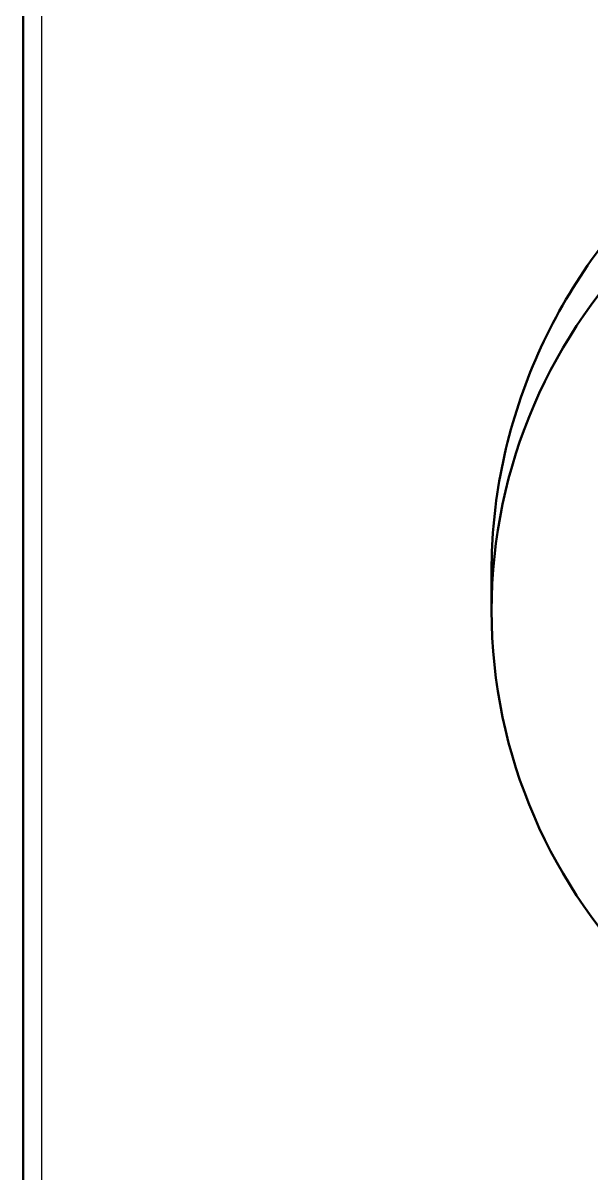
# Model space of a CAD drawing. Header units: millimetres. Extents: x 0 to 420, y 0 to 297.
# Drawn here: x 114.45 to 129.1, y 154.11 to 183.75 of the extents above; entities that cross this region are included whole.
import ezdxf

# ---------------------------------------------------------------- set-up
doc = ezdxf.new("R2010")
doc.units = ezdxf.units.MM
doc.header["$LTSCALE"] = 0.75
doc.layers.add('Visible', color=7, linetype='Continuous', lineweight=50)
doc.layers.add('Visible Narrow', color=7, linetype='Continuous', lineweight=25)

msp = doc.modelspace()

# ---------------------------------------------------------------- linework, layer by layer
at = {"layer": 'Visible'}
for p, q in [((114.451, 200.56), (114.451, 128.237)), ((126.516, 169.636), (126.516, 168.607))]:
    msp.add_line(p, q, dxfattribs=at)
at = {"layer": 'Visible', "extrusion": (0, 0, -1)}
msp.add_ellipse((140.422, 168.607), major_axis=(13.906, 0), ratio=0.979263, start_param=3.141593, end_param=9.424778, dxfattribs=at)
at = {"layer": 'Visible'}
msp.add_open_spline([(126.516, 169.636), (126.516, 170.496), (126.6, 171.388), (126.954, 173.169), (127.223, 174.058), (128.29, 176.626), (129.359, 178.202), (131.819, 180.706), (133.377, 181.804), (135.945, 182.903), (136.838, 183.181), (138.638, 183.547), (139.544, 183.634), (140.422, 183.634), (141.3, 183.634), (142.206, 183.547), (144.006, 183.181), (144.9, 182.903), (147.467, 181.804), (149.025, 180.706), (151.485, 178.202), (152.554, 176.626), (153.621, 174.058), (153.89, 173.169), (154.244, 171.388), (154.329, 170.496), (154.329, 169.636)], degree=3, knots=[-2.106229, -2.106229, -2.106229, -2.106229, -1.842973, -1.842973, -1.579718, -1.579718, -1.053208, -1.053208, -0.526604, -0.526604, -0.263302, -0.263302, 0, 0, 0, 0.263302, 0.263302, 0.526604, 0.526604, 1.053208, 1.053208, 1.579718, 1.579718, 1.842973, 1.842973, 2.106229, 2.106229, 2.106229, 2.106229], dxfattribs=at)
at = {"layer": 'Visible Narrow'}
msp.add_line((114.927, 195.888), (114.927, 128.016), dxfattribs=at)

doc.saveas('drawing.dxf')
